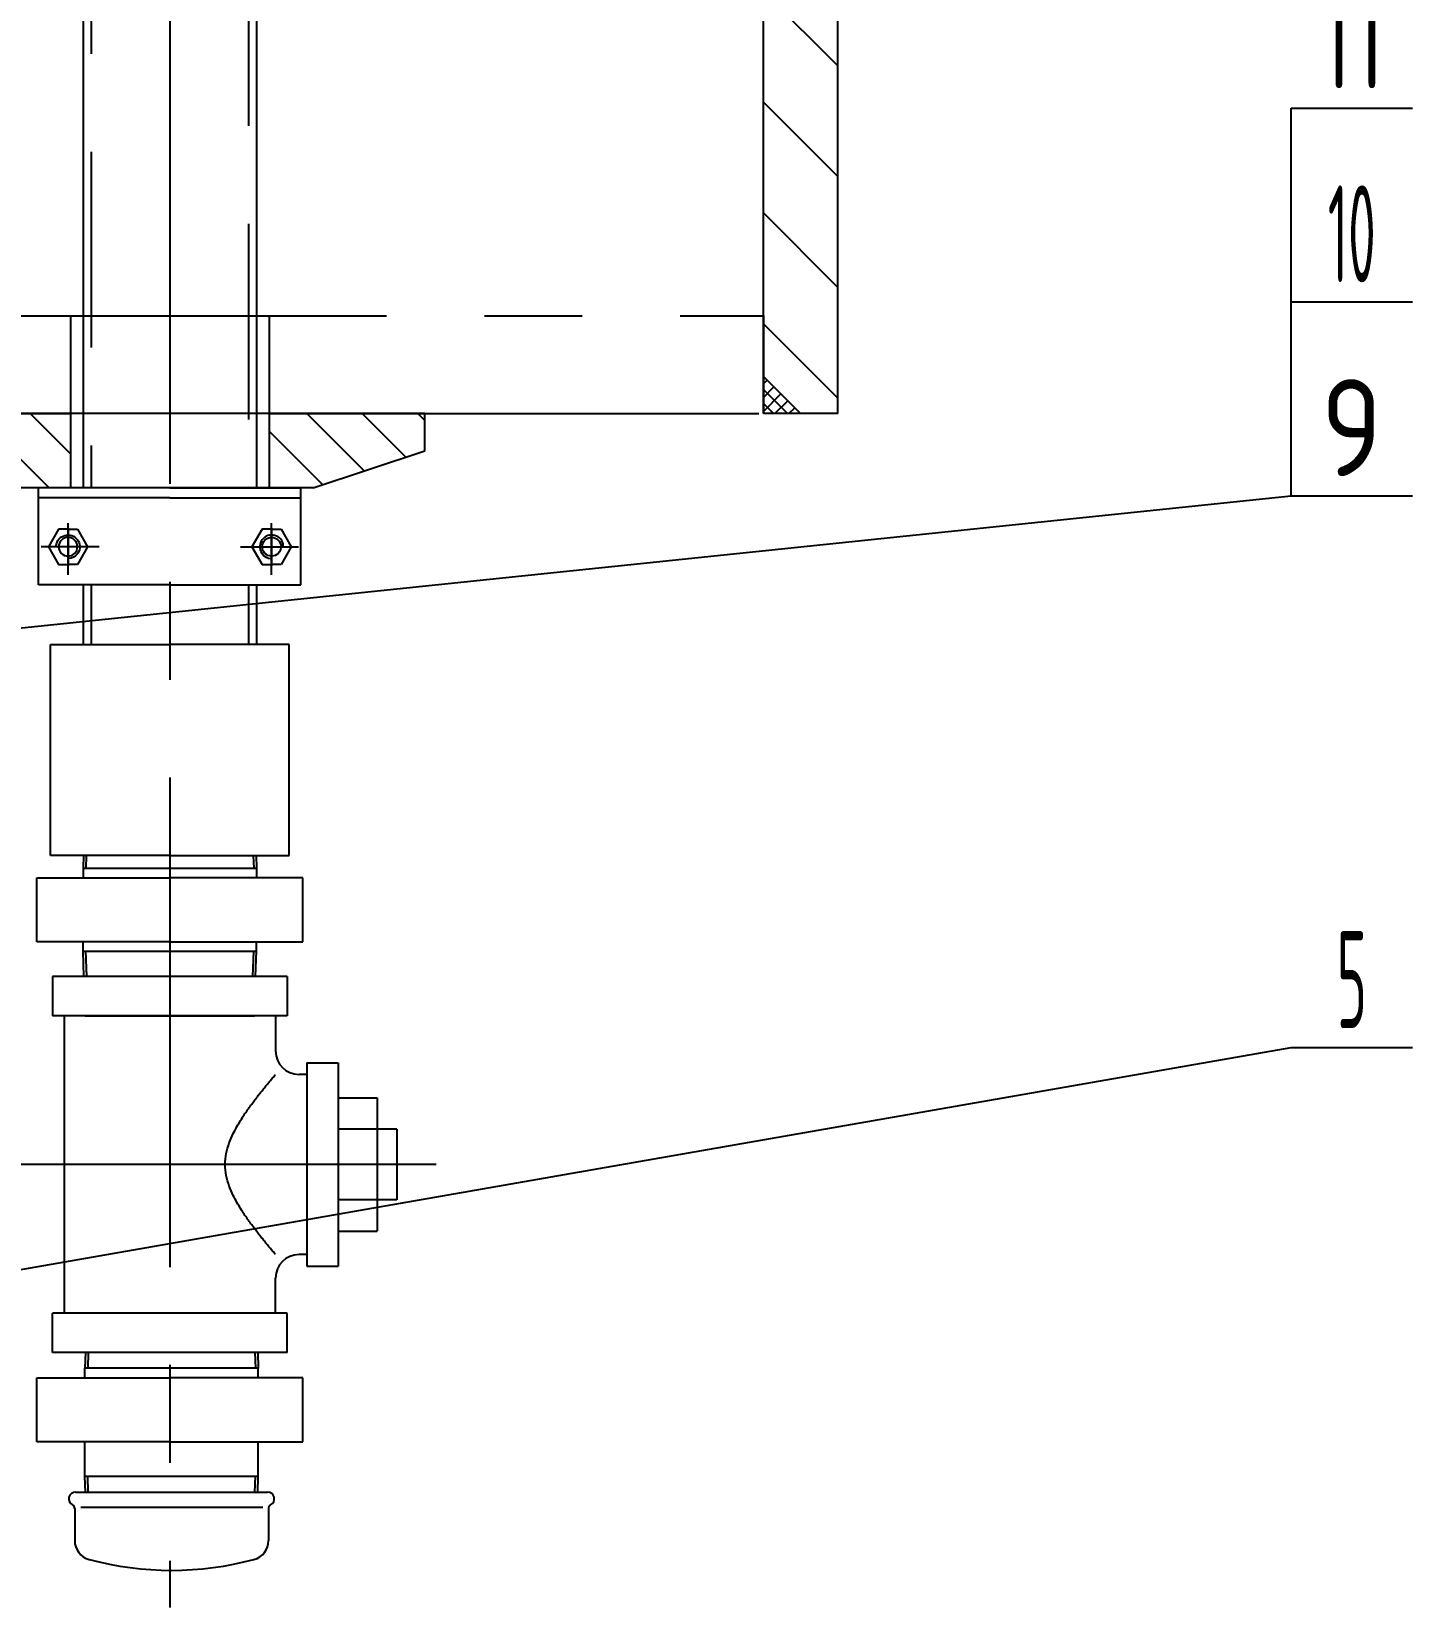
# Model space of a CAD drawing. Header units: millimetres. Extents: x 0 to 8400, y -232 to 5940.
# Drawn here: x 5008 to 5713, y 1319 to 2124 of the extents above; entities that cross this region are included whole.
import ezdxf
from ezdxf.enums import TextEntityAlignment as Align

# ---------------------------------------------------------------- set-up
doc = ezdxf.new("R2010")
doc.units = ezdxf.units.MM
doc.header["$LTSCALE"] = 200
for name, pattern in [('F', [0.75, 0.5, -0.25]), ('G', [2, 1.25, -0.25, 0.25, -0.25]), ('K', [2.5, 1.25, -0.25, 0.25, -0.25, 0.25, -0.25])]:
    doc.linetypes.add(name, pattern=pattern)
for name, color, linetype in [('01', 7, 'Continuous'), ('02', 1, 'Continuous'), ('04', 2, 'F'), ('05', 4, 'G'), ('07', 6, 'K'), ('11', 3, 'Continuous')]:
    doc.layers.add(name, color=color, linetype=linetype)
doc.styles.get("Standard").update_dxf_attribs({"font": 'isocp', "width": 0.707, "bigfont": 'intecad.shx'})

# ---------------------------------------------------------------- blocks, each defined once
blk = doc.blocks.new('*U92')
at = {"layer": '01'}
for p, q in [((0, 10.02), (-9, 4.82)), ((9, 4.82), (0, 10.02)), ((-9, 4.82), (-9, 0)), ((-9, -4.82), (-9, 0)), ((9, 0), (9, 4.82)), ((0, -10.02), (-9, -4.82)), ((9, -4.82), (0, -10.02)), ((9, 0), (9, -4.82))]:
    blk.add_line(p, q, dxfattribs=at)
blk.add_circle((0, 0), 4.8, dxfattribs=at)
at = {"layer": '02'}
blk.add_arc((0, 0), 6, 266.55771, 182.61135, dxfattribs=at)
at = {"layer": '05'}
for p, q in [((0, 10.56), (0, -10.53)), ((9.56, 0), (-9.82, 0))]:
    blk.add_line(p, q, dxfattribs=at)

msp = doc.modelspace()

# ---------------------------------------------------------------- hatches: boundary and pattern name
at = {"layer": '07', "linetype": 'K'}
h = msp.add_hatch(dxfattribs=at)
h.set_pattern_fill('_USER', color=6, scale=40, angle=315, style=0, pattern_type=0)
h.set_pattern_definition([(315, (-5613.595, -549.57), (28.28427, 28.28427), [])])
h.paths.add_polyline_path([(5381.5981, 1948.2518), (5400.5981, 1929.2518), (5419.5981, 1929.2518), (5419.5981, 2818.2518), (5381.5981, 2818.2518)])
h = msp.add_hatch(dxfattribs=at)
h.set_pattern_fill('_USER', color=6, scale=5, angle=315, style=0, double=1, pattern_type=0)
h.set_pattern_definition([(315, (-5629.549, -3855.2466), (3.535534, 3.535534), []), (45, (-5629.549, -3855.2466), (-3.535534, 3.535534), [])])
h.paths.add_polyline_path([(5381.5981, 1929.2518), (5400.5981, 1929.2518), (5381.5981, 1948.2518)])
h = msp.add_hatch(dxfattribs=at)
h.set_pattern_fill('_USER', color=6, scale=20, angle=45, style=0, pattern_type=0)
h.set_pattern_definition([(135, (8924.745, -3855.247), (14.142136, 14.142136), [])])
h.paths.add_polyline_path([(5208.5981, 1929.2518), (5208.5981, 1910.2518), (5151.5981, 1891.2518), (5129.1981, 1891.2518), (5129.1981, 1929.2518)])
h.paths.add_polyline_path([(5027.5981, 1929.2518), (5027.5981, 1891.2518), (5005.0374, 1891.2518), (4983.0981, 1929.2518)])
h.paths.add_polyline_path([(4041.5981, 1929.2518), (4088.0981, 1929.2518), (4066.1588, 1891.2518), (4051.7802, 1891.2518)])

# ---------------------------------------------------------------- linework, layer by layer
for p, q in [((5034.1481, 2213.1338), (5034.1481, 1891.2518)), ((5122.6481, 2213.1338), (5122.6481, 1891.2518)), ((5034.1481, 1841.7349), (5034.1481, 1811.2518)), ((5122.6481, 1841.7349), (5122.6481, 1811.2518)), ((5034.3512, 1703.4989), (5034.1481, 1696.9989)), ((5122.445, 1703.4989), (5122.6481, 1696.9989)), ((5034.1481, 1696.9989), (5122.6481, 1696.9989)), ((5034.1481, 1654.7063), (5122.6481, 1654.7063)), ((5034.5543, 1641.7063), (5034.1481, 1654.7063)), ((5122.2418, 1641.7063), (5122.6481, 1654.7063)), ((5138.3981, 1641.7063), (5018.3981, 1641.7063)), ((5018.3981, 1641.7063), (5018.3981, 1621.7063)), ((5138.3981, 1641.7063), (5138.3981, 1621.7063)), ((5138.3981, 1621.7063), (5018.3981, 1621.7063)), ((5024.3981, 1621.7063), (5024.3981, 1469.7063)), ((5035.1793, 1621.7063), (5121.6168, 1621.7063)), ((5132.3981, 1621.7063), (5132.3981, 1603.7063)), ((5148.3981, 1597.7063), (5164.3981, 1597.7063)), ((5148.3981, 1597.7063), (5148.3981, 1493.7063)), ((5164.3981, 1597.7063), (5164.3981, 1493.7063)), ((5148.3981, 1591.7063), (5144.3981, 1591.7063)), ((5164.3981, 1579.7063), (5184.3981, 1579.7063)), ((5184.3981, 1579.7063), (5184.3981, 1511.7063)), ((5184.3981, 1563.7063), (5164.3981, 1563.7063)), ((5194.3981, 1563.7063), (5184.3981, 1563.7063)), ((5194.3981, 1563.7063), (5194.3981, 1527.7063)), ((5184.3981, 1527.7063), (5164.3981, 1527.7063)), ((5194.3981, 1527.7063), (5184.3981, 1527.7063)), ((5164.3981, 1511.7063), (5184.3981, 1511.7063)), ((5148.3981, 1499.7063), (5144.3981, 1499.7063)), ((5148.3981, 1493.7063), (5164.3981, 1493.7063)), ((5132.3981, 1469.7063), (5132.3981, 1487.7063)), ((5138.3981, 1469.7063), (5018.3981, 1469.7063)), ((5018.3981, 1449.7063), (5018.3981, 1469.7063)), ((5138.3981, 1449.7063), (5138.3981, 1469.7063)), ((5138.3981, 1449.7063), (5018.3981, 1449.7063)), ((5035.3004, 1449.7063), (5035.0504, 1441.7063)), ((5123.3004, 1449.7063), (5123.5504, 1441.7063)), ((5123.5504, 1441.7063), (5035.0504, 1441.7063)), ((5035.0504, 1436.8089), (5035.0504, 1441.7063)), ((5123.5504, 1436.8089), (5123.5504, 1441.7063)), ((5035.0504, 1386.4215), (5035.0504, 1404.0788)), ((5123.5504, 1386.4215), (5123.5504, 1404.0788)), ((5123.5504, 1386.4215), (5035.0504, 1386.4215)), ((5035.3004, 1378.4215), (5035.0504, 1386.4215)), ((5123.3004, 1378.4215), (5123.5504, 1386.4215)), ((5030.3004, 1378.4215), (5128.3004, 1378.4215)), ((5029.8004, 1370.0225), (5029.8004, 1353.6436)), ((5032.8932, 1370.7453), (5125.9867, 1370.7453)), ((5128.8004, 1370.0225), (5128.8004, 1353.6436))]:
    msp.add_line(p, q)
for centre, radius, start, end in [((5144.3981, 1603.7063), 12, 180, 270), ((5144.3981, 1487.7063), 12, 90, 180), ((5030.3004, 1374.9215), 3.5, 90, 242.9643082), ((5128.3004, 1374.9215), 3.5, 297.0356918, 90), ((5027.8004, 1370.0225), 2, 0, 62.9643082), ((5130.8004, 1370.0225), 2, 117.0356918, 180), ((5039.8004, 1353.6436), 10, 180, 254.9377451), ((5118.8004, 1353.6436), 10, 285.0622549, 0), ((5079.3004, 1500.4215), 162, 254.9377451, 285.0622549)]:
    msp.add_arc(centre, radius, start, end)
at = {"layer": '01'}
for p, q in [((5011.3981, 1841.7349), (5011.3981, 1891.2518)), ((5078.3981, 1891.2518), (5011.3981, 1891.2518)), ((5078.3981, 1886.2518), (5011.3981, 1886.2518)), ((5078.3981, 1891.2518), (5145.3981, 1891.2518)), ((5078.3981, 1886.2518), (5145.3981, 1886.2518)), ((5145.3981, 1841.7349), (5145.3981, 1891.2518)), ((5078.3981, 1841.7349), (5011.3981, 1841.7349)), ((5078.3981, 1841.7349), (5145.3981, 1841.7349)), ((5017.4705, 1703.4989), (5017.4705, 1811.2518)), ((5017.4705, 1811.2518), (5078.3981, 1811.2518)), ((5139.3257, 1811.2518), (5078.3981, 1811.2518)), ((5139.3257, 1703.4989), (5139.3257, 1811.2518)), ((5078.3981, 1703.4989), (5017.4705, 1703.4989)), ((5078.3981, 1703.4989), (5139.3257, 1703.4989)), ((5010.4621, 1659.4875), (5010.4621, 1692.2177)), ((5010.4621, 1692.2177), (5078.3981, 1692.2177)), ((5034.1481, 1696.9989), (5034.1481, 1692.2177)), ((5146.334, 1692.2177), (5078.3981, 1692.2177)), ((5122.6481, 1696.9989), (5122.6481, 1692.2177)), ((5146.334, 1659.4875), (5146.334, 1692.2177)), ((5078.3981, 1659.4875), (5010.4621, 1659.4875)), ((5034.1481, 1654.7063), (5034.1481, 1659.4875)), ((5078.3981, 1659.4875), (5146.334, 1659.4875)), ((5122.6481, 1654.7063), (5122.6481, 1659.4875)), ((5010.4621, 1404.0788), (5010.4621, 1436.8089)), ((5010.4621, 1436.8089), (5078.3981, 1436.8089)), ((5146.334, 1436.8089), (5078.3981, 1436.8089)), ((5146.334, 1404.0788), (5146.334, 1436.8089)), ((5078.3981, 1404.0788), (5010.4621, 1404.0788)), ((5078.3981, 1404.0788), (5146.334, 1404.0788))]:
    msp.add_line(p, q, dxfattribs=at)
msp.add_spline([(5132.3981, 1499.7063), (5130.906, 1501.4674), (5129.3953, 1503.2714), (5127.8643, 1505.1242), (5126.3109, 1507.0328), (5124.733, 1509.0059), (5123.1279, 1511.0544), (5121.4926, 1513.1926), (5119.8236, 1515.4396), (5118.1165, 1517.8216), (5116.3663, 1520.3767), (5114.5667, 1523.1636), (5112.7099, 1526.282), (5110.7861, 1529.927), (5108.7826, 1534.6059), (5106.6824, 1545.7063), (5108.7826, 1556.8067), (5110.7861, 1561.4856), (5112.7099, 1565.1306), (5114.5667, 1568.249), (5116.3663, 1571.0359), (5118.1165, 1573.591), (5119.8236, 1575.973), (5121.4926, 1578.22), (5123.1279, 1580.3583), (5124.733, 1582.4068), (5126.3109, 1584.3798), (5127.8643, 1586.2884), (5129.3953, 1588.1412), (5130.906, 1589.9453), (5132.3981, 1591.7063)], degree=3, dxfattribs=at)
at = {"layer": '02'}
for p, q in [((5651.1849, 1986.3139), (5651.1849, 2085.3089)), ((5651.1849, 2085.3089), (5713.1849, 2085.3089)), ((5651.1849, 1887.319), (5651.1849, 1986.3139)), ((5651.1849, 1986.3139), (5713.1849, 1986.3139)), ((4980.1981, 1817.4518), (5651.1849, 1887.319)), ((5651.1849, 1887.319), (5713.1849, 1887.319)), ((4974.0981, 1487.221), (5651.1849, 1605.4448)), ((5651.1849, 1605.4448), (5713.1849, 1605.4448))]:
    msp.add_line(p, q, dxfattribs=at)
at = {"layer": '02', "color": 1, "linetype": 'Continuous'}
for p, q in [((5035.7507, 1703.4989), (5035.5476, 1696.9989)), ((5121.0455, 1703.4989), (5121.2486, 1696.9989)), ((5035.9538, 1641.7063), (5035.5476, 1654.7063)), ((5120.8423, 1641.7063), (5121.2486, 1654.7063)), ((5036.6999, 1449.7063), (5036.4499, 1441.7063)), ((5121.9009, 1449.7063), (5122.1509, 1441.7063)), ((5036.6999, 1378.4215), (5036.4499, 1386.4215)), ((5121.9009, 1378.4215), (5122.1509, 1386.4215))]:
    msp.add_line(p, q, dxfattribs=at)
at = {"layer": '04', "color": 2, "linetype": 'F'}
for p, q in [((5118.6481, 2926.2518), (5118.6481, 1891.2518)), ((5038.1481, 2362.9305), (5038.1481, 1891.2518)), ((5038.1481, 1841.7349), (5038.1481, 1811.2518)), ((5118.6481, 1841.7349), (5118.6481, 1811.2518))]:
    msp.add_line(p, q, dxfattribs=at)
at = {"layer": '05'}
for p, q in [((5078.3981, 2943.3426), (5078.3981, 1319.4523)), ((5026.3981, 1846.8164), (5026.3981, 1873.2564)), ((5130.3981, 1846.8164), (5130.3981, 1873.2564)), ((5042.26, 1861.2518), (5012.6702, 1861.2518)), ((5114.5362, 1861.2518), (5144.126, 1861.2518))]:
    msp.add_line(p, q, dxfattribs=at)
at = {"layer": '05', "color": 4, "linetype": 'G'}
msp.add_line((5214.3981, 1545.7063), (4995.6969, 1545.7063), dxfattribs=at)
at = {"layer": '07', "color": 6, "linetype": 'K'}
for p, q in [((5381.5981, 1929.2518), (5381.5981, 2818.2518)), ((5419.5981, 1929.2518), (5419.5981, 2818.2518)), ((4939.1169, 1979.2518), (5381.5981, 1979.2518)), ((5027.5981, 1979.2518), (5027.5981, 1891.2518)), ((5129.1981, 1979.2518), (5129.1981, 1891.2518)), ((5381.5981, 1979.2518), (5381.5981, 1929.2518)), ((5381.5981, 1948.2518), (5400.5981, 1929.2518)), ((4973.3481, 1929.2518), (5027.5981, 1929.2518)), ((5208.5981, 1929.2518), (4973.3481, 1929.2518)), ((5129.1981, 1929.2518), (5381.5981, 1929.2518)), ((5208.5981, 1910.2518), (5208.5981, 1929.2518)), ((5419.5981, 1929.2518), (5381.5981, 1929.2518)), ((5151.5981, 1891.2518), (5208.5981, 1910.2518)), ((5151.5981, 1891.2518), (4973.3481, 1891.2518))]:
    msp.add_line(p, q, dxfattribs=at)

# ---------------------------------------------------------------- block references
at = {"layer": '01', "xscale": -1, "rotation": 270}
msp.add_blockref('*U92', (5026.3981, 1861.2518), dxfattribs=at)
at = {"layer": '01', "rotation": 90}
msp.add_blockref('*U92', (5130.3981, 1861.2518), dxfattribs=at)

# ---------------------------------------------------------------- texts
at = {"layer": '11'}
for s, height, width, p, p2 in [('11', 49.49747, 0.798543, (5665.3864, 2095.3089), (5698.9834, 2095.3089)), ('10', 49.49747, 0.47098, (5669.9368, 1996.3139), (5694.4331, 1996.3139)), ('9', 49.4975, 1.024555, (5666.4235, 1897.319), (5697.9463, 1897.319)), ('5', 49.4975, 0.527686, (5674.4612, 1615.4448), (5689.9086, 1615.4448))]:
    msp.add_text(s, height=height, dxfattribs=dict(at, width=width)).set_placement(p, p2, align=Align.FIT)

doc.saveas('drawing.dxf')
